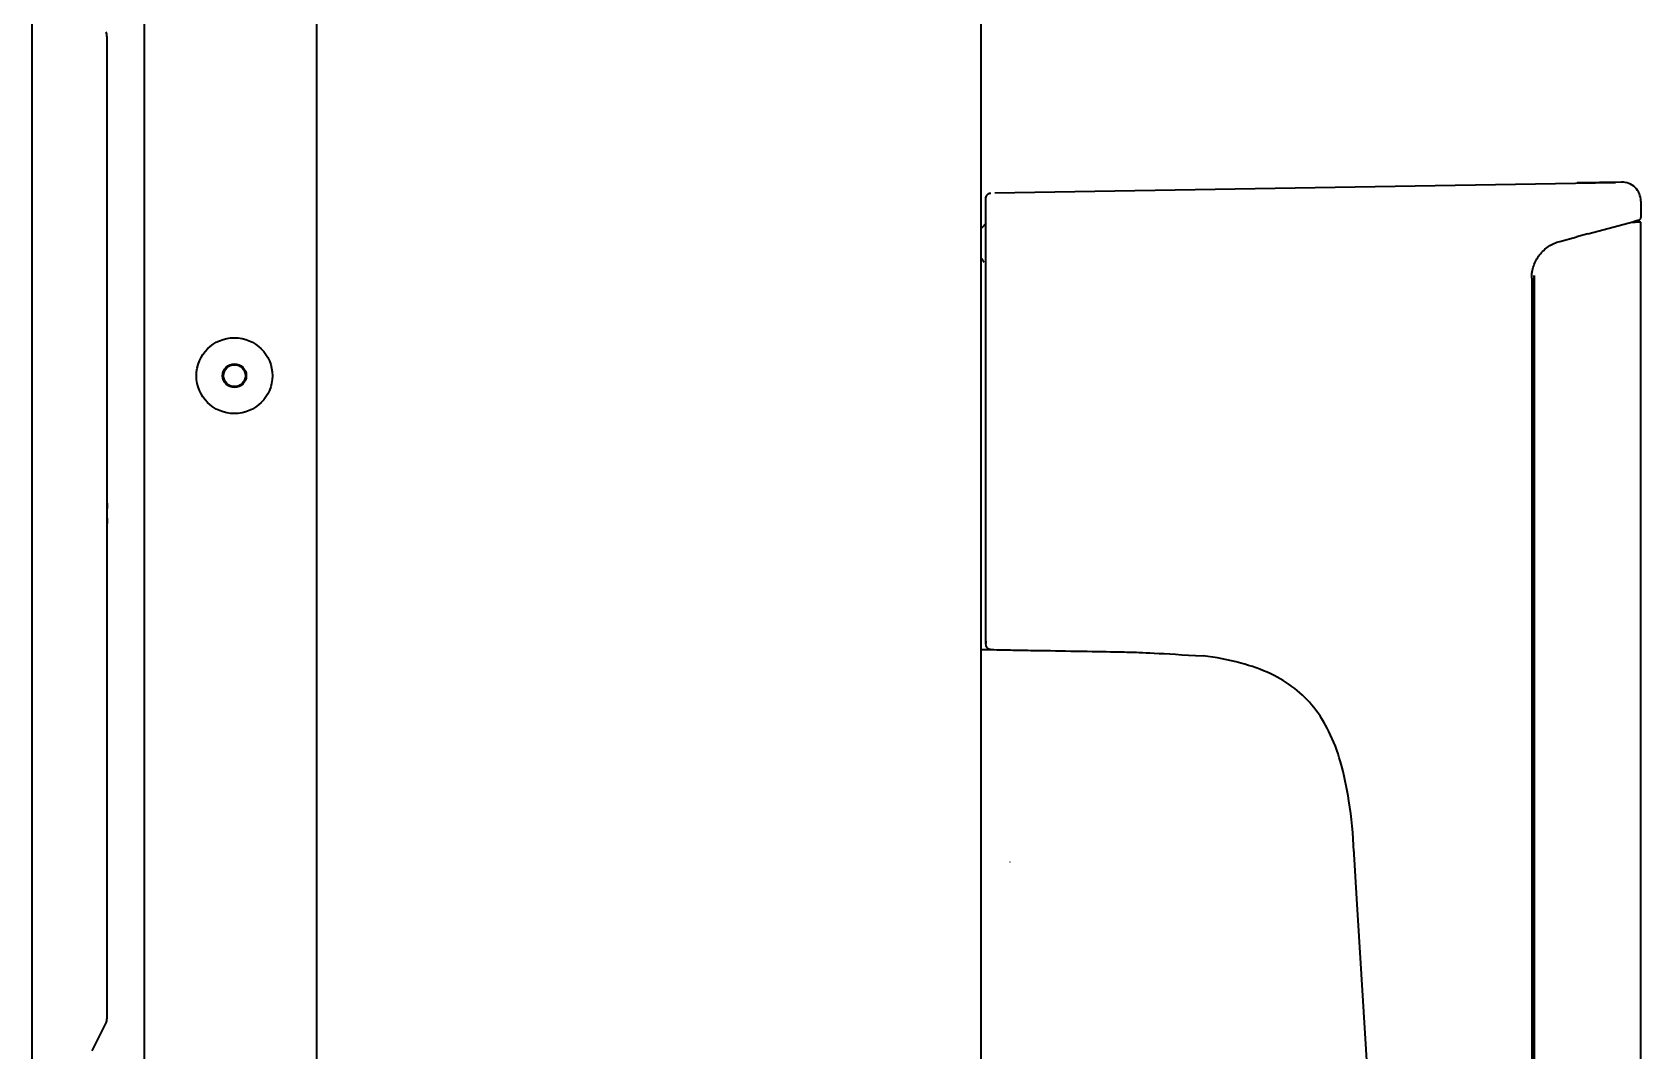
# Model space of a CAD drawing. Header units: inches. Extents: x 786 to 5755, y 618 to 5453.
# Drawn here: x 5585.8 to 5755.3, y 3323.8 to 3431.2 of the extents above; entities that cross this region are included whole.
import ezdxf

# ---------------------------------------------------------------- set-up
doc = ezdxf.new("R2010")
doc.units = ezdxf.units.IN
doc.layers.add('1', color=7, linetype='Continuous', true_color=0xffffff)

msp = doc.modelspace()

# ---------------------------------------------------------------- linework, layer by layer
at = {"layer": '1', "color": 7, "linetype": 'Continuous', "lineweight": 35}
for p, q in [((5615.76, 2811.65), (5615.76, 3926.16)), ((5685.76, 2811.65), (5685.76, 3926.16)), ((5585.76, 2767.25), (5585.76, 3912.86)), ((5597.56, 3881.66), (5597.56, 3221.73)), ((5593.64, 3430.72), (5593.64, 3428.96)), ((5593.64, 3428.96), (5593.64, 3328.96)), ((5752.6, 3415.29), (5687.2, 3414.21)), ((5753.22, 3415.37), (5748.56, 3415.29)), ((5755.26, 3413.37), (5755.26, 3411.64)), ((5749.69, 3409.91), (5754.55, 3411.22)), ((5754.3, 3411.15), (5754.67, 3411.15)), ((5755.04, 3411.35), (5754.55, 3411.22)), ((5755.26, 3411.15), (5754.67, 3411.15)), ((5755.26, 3235.45), (5755.26, 3411.15)), ((5746.72, 3409.12), (5748.52, 3409.6)), ((5749.69, 3409.91), (5748.52, 3409.6)), ((5743.99, 3405.51), (5743.99, 3241.09)), ((5744.01, 3405.51), (5744.01, 3241.09)), ((5743.76, 3405.25), (5743.76, 3240.78)), ((5686.26, 3388.94), (5686.26, 3392.19)), ((5725.34, 3339.83), (5725.01, 3345.14)), ((5688.82, 3343.7), (5688.76, 3343.7)), ((5730.94, 3248.17), (5725.34, 3339.83)), ((5593.64, 3328.96), (5593.64, 3327.19)), ((5592.07, 3323.8), (5593.54, 3326.74))]:
    msp.add_line(p, q, dxfattribs=at)
for radius in [4, 1.25, 1.15]:
    msp.add_circle((5607.07, 3394.96), radius, dxfattribs=at)
for centre, radius, start, end in [((5592.64, 3430.72), 1, 0, 26.5651), ((5753.26, 3413.37), 2, 0, 91), ((5754.96, 3411.64), 0.3, 285, 0), ((5592.64, 3327.19), 1, 333.4349, 0)]:
    msp.add_arc(centre, radius, start, end, dxfattribs=at)
for points, knots in [([(5686.26, 3413.71), (5686.26, 3413.77), (5686.28, 3413.9), (5686.4, 3414.07), (5686.57, 3414.19), (5686.69, 3414.21), (5686.75, 3414.21)], [0, 0, 0, 0, 0.253123, 0.506246, 0.759369, 1, 1, 1, 1]), ([(5686.49, 3414.13), (5686.5, 3414.14), (5686.53, 3414.15), (5686.59, 3414.18), (5686.66, 3414.2), (5686.72, 3414.21), (5686.76, 3414.21)], [0, 0, 0, 0, 0.345049, 0.553438, 0.718544, 1, 1, 1, 1]), ([(5686.26, 3392.19), (5686.26, 3392.22), (5686.26, 3392.27), (5686.26, 3392.34), (5686.26, 3392.42), (5686.26, 3392.49), (5686.26, 3392.56), (5686.26, 3392.64), (5686.26, 3392.71), (5686.26, 3392.78), (5686.26, 3392.85), (5686.26, 3392.93), (5686.26, 3393), (5686.26, 3393.07), (5686.26, 3393.14), (5686.26, 3393.21), (5686.26, 3393.28), (5686.26, 3393.35), (5686.26, 3393.42), (5686.26, 3393.49), (5686.26, 3393.56), (5686.26, 3393.63), (5686.26, 3393.7), (5686.26, 3393.77), (5686.26, 3393.83), (5686.26, 3393.9), (5686.26, 3393.97), (5686.26, 3394.03), (5686.26, 3394.1), (5686.26, 3394.17), (5686.26, 3394.23), (5686.26, 3394.3), (5686.26, 3394.36), (5686.26, 3394.43), (5686.26, 3394.49), (5686.26, 3394.56), (5686.26, 3394.62), (5686.26, 3394.69), (5686.26, 3394.75), (5686.26, 3394.81), (5686.26, 3394.87), (5686.26, 3394.94), (5686.26, 3395), (5686.26, 3395.06), (5686.26, 3395.12), (5686.26, 3395.18), (5686.26, 3395.24), (5686.26, 3395.3), (5686.26, 3395.36), (5686.26, 3395.42), (5686.26, 3395.48), (5686.26, 3395.54), (5686.26, 3395.6), (5686.26, 3395.66), (5686.26, 3395.72), (5686.26, 3395.77), (5686.26, 3395.83), (5686.26, 3395.89), (5686.26, 3395.94), (5686.26, 3396), (5686.26, 3396.06), (5686.26, 3396.11), (5686.26, 3396.17), (5686.26, 3396.22), (5686.26, 3396.28), (5686.26, 3396.33), (5686.26, 3396.39), (5686.26, 3396.44), (5686.26, 3396.49), (5686.26, 3396.55), (5686.26, 3396.6), (5686.26, 3396.65), (5686.26, 3396.7), (5686.26, 3396.75), (5686.26, 3396.81), (5686.26, 3396.86), (5686.26, 3396.91), (5686.26, 3396.96), (5686.26, 3397.01), (5686.26, 3397.06), (5686.26, 3397.11), (5686.26, 3397.16), (5686.26, 3397.21), (5686.26, 3397.25), (5686.26, 3397.3), (5686.26, 3397.35), (5686.26, 3397.4), (5686.26, 3397.44), (5686.26, 3397.49), (5686.26, 3397.54), (5686.26, 3397.58), (5686.26, 3397.63), (5686.26, 3397.68), (5686.26, 3397.72), (5686.26, 3397.77), (5686.26, 3397.81), (5686.26, 3397.85), (5686.26, 3397.9), (5686.26, 3397.94), (5686.26, 3397.99), (5686.26, 3398.03), (5686.26, 3398.07), (5686.26, 3398.11), (5686.26, 3398.16), (5686.26, 3398.2), (5686.26, 3398.24), (5686.26, 3398.28), (5686.26, 3398.32), (5686.26, 3398.36), (5686.26, 3398.4), (5686.26, 3398.44), (5686.26, 3398.48), (5686.26, 3398.52), (5686.26, 3398.56), (5686.26, 3398.6), (5686.26, 3398.63), (5686.26, 3398.67), (5686.26, 3398.71), (5686.26, 3398.75), (5686.26, 3398.78), (5686.26, 3398.82), (5686.26, 3398.86), (5686.26, 3398.89), (5686.26, 3398.93), (5686.26, 3398.96), (5686.26, 3399), (5686.26, 3399.03), (5686.26, 3399.07), (5686.26, 3399.1), (5686.26, 3399.13), (5686.26, 3399.17), (5686.26, 3399.2), (5686.26, 3399.23), (5686.26, 3399.27), (5686.26, 3399.3), (5686.26, 3399.33), (5686.26, 3399.36), (5686.26, 3399.39), (5686.26, 3399.42), (5686.26, 3399.46), (5686.26, 3399.49), (5686.26, 3399.52), (5686.26, 3399.55), (5686.26, 3399.57), (5686.26, 3399.6), (5686.26, 3399.63), (5686.26, 3399.66), (5686.26, 3399.69), (5686.26, 3399.72), (5686.26, 3399.74), (5686.26, 3399.77), (5686.26, 3399.8), (5686.26, 3399.83), (5686.26, 3399.85), (5686.26, 3399.88), (5686.26, 3399.9), (5686.26, 3399.93), (5686.26, 3399.95), (5686.26, 3399.98), (5686.26, 3400), (5686.26, 3400.03), (5686.26, 3400.05), (5686.26, 3400.08), (5686.26, 3400.1), (5686.26, 3400.12), (5686.26, 3400.14), (5686.26, 3400.17), (5686.26, 3400.19), (5686.26, 3400.21), (5686.26, 3400.23), (5686.26, 3400.25), (5686.26, 3400.27), (5686.26, 3400.29), (5686.26, 3400.32), (5686.26, 3400.34), (5686.26, 3400.36), (5686.26, 3400.37), (5686.26, 3400.39), (5686.26, 3400.65), (5686.26, 3401.13), (5686.26, 3401.8), (5686.26, 3402.4), (5686.26, 3402.93), (5686.26, 3403.4), (5686.26, 3403.81), (5686.26, 3404.21), (5686.26, 3404.6), (5686.26, 3404.99), (5686.26, 3405.37), (5686.26, 3405.73), (5686.26, 3406.07), (5686.26, 3406.39), (5686.26, 3406.69), (5686.26, 3406.97), (5686.26, 3407.23), (5686.26, 3407.55), (5686.26, 3407.91), (5686.26, 3408.32), (5686.26, 3408.71), (5686.26, 3409.1), (5686.26, 3409.47), (5686.26, 3409.82), (5686.26, 3410.13), (5686.26, 3410.4), (5686.26, 3410.63), (5686.26, 3410.86), (5686.26, 3411.08), (5686.26, 3411.3), (5686.26, 3411.52), (5686.26, 3411.73), (5686.26, 3411.93), (5686.26, 3412.13), (5686.26, 3412.35), (5686.26, 3412.6), (5686.26, 3412.85), (5686.26, 3413.1), (5686.26, 3413.25), (5686.26, 3413.33), (5686.26, 3413.35), (5686.26, 3413.37), (5686.26, 3413.39), (5686.26, 3413.4), (5686.26, 3413.42), (5686.26, 3413.44), (5686.26, 3413.45), (5686.26, 3413.47), (5686.26, 3413.49), (5686.26, 3413.5), (5686.26, 3413.52), (5686.26, 3413.53), (5686.26, 3413.55), (5686.26, 3413.56), (5686.26, 3413.57), (5686.26, 3413.59), (5686.26, 3413.6), (5686.26, 3413.61), (5686.26, 3413.62), (5686.26, 3413.63), (5686.26, 3413.64), (5686.26, 3413.65), (5686.26, 3413.66), (5686.26, 3413.67), (5686.26, 3413.68), (5686.26, 3413.68), (5686.26, 3413.69), (5686.26, 3413.69), (5686.26, 3413.7), (5686.26, 3413.7), (5686.26, 3413.71), (5686.26, 3413.71), (5686.26, 3413.71), (5686.26, 3413.71), (5686.26, 3413.71)], [0, 0, 0, 0, 0.002231, 0.004452, 0.006664, 0.008866, 0.011059, 0.013243, 0.015418, 0.017583, 0.01974, 0.021886, 0.024024, 0.026152, 0.028271, 0.030381, 0.032481, 0.034573, 0.036655, 0.038727, 0.040791, 0.042845, 0.04489, 0.046926, 0.048953, 0.05097, 0.052978, 0.054977, 0.056967, 0.058947, 0.060919, 0.062881, 0.064834, 0.066778, 0.068712, 0.070637, 0.072554, 0.07446, 0.076358, 0.078247, 0.080126, 0.081996, 0.083857, 0.085709, 0.087552, 0.089386, 0.09121, 0.093025, 0.094831, 0.096628, 0.098416, 0.100194, 0.101963, 0.103724, 0.105475, 0.107217, 0.108949, 0.110673, 0.112387, 0.114093, 0.115789, 0.117476, 0.119153, 0.120822, 0.122481, 0.124132, 0.125773, 0.127405, 0.129028, 0.130642, 0.132246, 0.133842, 0.135428, 0.137005, 0.138573, 0.140132, 0.141681, 0.143221, 0.144753, 0.146274, 0.147787, 0.149291, 0.150785, 0.15227, 0.153746, 0.155213, 0.156671, 0.158119, 0.159558, 0.160988, 0.162409, 0.163821, 0.165223, 0.166616, 0.168, 0.169374, 0.17074, 0.172096, 0.173443, 0.174781, 0.176109, 0.177429, 0.178739, 0.18004, 0.181331, 0.182613, 0.183887, 0.18515, 0.186405, 0.187651, 0.188887, 0.190114, 0.191331, 0.19254, 0.193739, 0.194929, 0.19611, 0.197281, 0.198443, 0.199596, 0.20074, 0.201875, 0.203, 0.204116, 0.205223, 0.20632, 0.207408, 0.208488, 0.209557, 0.210618, 0.211669, 0.212711, 0.213744, 0.214768, 0.215782, 0.216787, 0.217783, 0.218769, 0.219747, 0.220715, 0.221674, 0.222623, 0.223563, 0.224495, 0.225416, 0.226329, 0.227232, 0.228127, 0.229011, 0.229887, 0.230753, 0.231611, 0.232459, 0.233297, 0.234127, 0.234947, 0.235758, 0.23656, 0.237352, 0.238135, 0.238909, 0.239674, 0.24043, 0.241176, 0.241913, 0.242641, 0.243359, 0.244069, 0.244769, 0.24546, 0.246142, 0.246814, 0.247477, 0.248131, 0.248776, 0.249411, 0.250038, 0.250655, 0.251263, 0.275223, 0.297239, 0.31731, 0.335451, 0.35169, 0.366041, 0.378509, 0.393601, 0.408191, 0.422266, 0.435818, 0.448837, 0.461317, 0.473254, 0.484643, 0.495483, 0.505772, 0.523934, 0.542027, 0.560075, 0.578102, 0.596118, 0.614129, 0.632141, 0.645139, 0.658368, 0.671821, 0.685487, 0.699354, 0.713425, 0.727704, 0.742195, 0.756903, 0.774799, 0.796006, 0.820536, 0.848409, 0.879653, 0.882608, 0.885592, 0.888604, 0.891645, 0.894714, 0.897811, 0.900937, 0.904092, 0.907275, 0.910486, 0.913726, 0.916994, 0.920291, 0.923616, 0.92697, 0.930352, 0.933762, 0.937201, 0.940668, 0.944164, 0.947688, 0.95124, 0.954821, 0.95843, 0.962068, 0.965734, 0.969428, 0.97315, 0.976901, 0.98068, 0.984488, 0.988323, 0.992187, 0.99608, 1, 1, 1, 1]), ([(5686.26, 3411.03), (5686.18, 3410.95), (5686.1, 3410.85), (5685.94, 3410.66), (5685.85, 3410.56), (5685.76, 3410.46)], [0, 0, 0, 0, 0.5, 0.5, 1, 1, 1, 1]), ([(5686.26, 3366.99), (5686.26, 3366.59), (5686.26, 3367.06), (5686.26, 3367.14), (5686.26, 3367.26), (5686.26, 3367.39), (5686.26, 3367.54), (5686.26, 3367.71), (5686.26, 3367.9), (5686.26, 3368.11), (5686.26, 3368.38), (5686.26, 3368.72), (5686.26, 3369.12), (5686.26, 3369.53), (5686.26, 3369.96), (5686.26, 3370.36), (5686.26, 3370.73), (5686.26, 3371.08), (5686.26, 3371.42), (5686.26, 3371.76), (5686.26, 3372.1), (5686.26, 3372.44), (5686.26, 3372.78), (5686.26, 3373.27), (5686.26, 3373.93), (5686.26, 3374.76), (5686.26, 3375.59), (5686.26, 3376.38), (5686.26, 3377.14), (5686.26, 3377.82), (5686.26, 3378.44), (5686.26, 3378.99), (5686.26, 3379.46), (5686.26, 3379.86), (5686.26, 3380.3), (5686.26, 3380.84), (5686.26, 3381.53), (5686.26, 3382.22), (5686.26, 3382.88), (5686.26, 3383.45), (5686.26, 3383.95), (5686.26, 3384.42), (5686.26, 3384.9), (5686.26, 3385.42), (5686.26, 3386.01), (5686.26, 3386.55), (5686.26, 3387.01), (5686.26, 3387.35), (5686.26, 3387.67), (5686.26, 3387.96), (5686.26, 3388.22), (5686.26, 3388.44), (5686.26, 3388.64), (5686.26, 3388.8), (5686.26, 3388.9), (5686.26, 3388.94), (5686.26, 3388.94), (5686.26, 3388.94), (5686.26, 3388.94), (5686.26, 3395.63), (5686.26, 3402.32), (5686.26, 3409.02)], [0, 0, 0, 0, 0.008528, 0.023671, 0.039558, 0.056192, 0.073567, 0.091674, 0.110498, 0.130019, 0.150213, 0.180483, 0.209545, 0.237452, 0.264247, 0.289964, 0.309205, 0.327931, 0.346124, 0.36377, 0.380858, 0.397386, 0.413354, 0.42876, 0.465745, 0.501193, 0.535171, 0.567658, 0.596376, 0.622197, 0.645117, 0.665138, 0.682276, 0.696542, 0.707942, 0.729414, 0.75316, 0.779204, 0.800858, 0.820141, 0.837031, 0.851511, 0.867036, 0.884438, 0.903717, 0.924882, 0.937284, 0.948672, 0.959048, 0.968413, 0.976764, 0.9841, 0.99042, 0.99572, 1, 1, 1, 1.000001, 1.000001, 1.000001, 1.653754, 1.653754, 1.653754, 1.653754]), ([(5743.76, 3405.25), (5743.76, 3405.47), (5743.78, 3405.69), (5743.85, 3406.12), (5743.9, 3406.33), (5744.04, 3406.75), (5744.13, 3406.95), (5744.33, 3407.33), (5744.45, 3407.52), (5744.72, 3407.86), (5744.87, 3408.02), (5745.18, 3408.32), (5745.36, 3408.46), (5745.72, 3408.7), (5745.91, 3408.81), (5746.31, 3408.99), (5746.51, 3409.06), (5746.72, 3409.12)], [0, 0, 0, 0, 0.125, 0.125, 0.25, 0.25, 0.375, 0.375, 0.5, 0.5, 0.625, 0.625, 0.75, 0.75, 0.875, 0.875, 1, 1, 1, 1]), ([(5593.68, 3381.46), (5593.68, 3381.52), (5593.67, 3381.59), (5593.66, 3381.67), (5593.65, 3381.68)], [0, 0, 0, 0, 0.875944, 1, 1, 1, 1]), ([(5593.65, 3379.22), (5593.65, 3379.23), (5593.67, 3379.31), (5593.68, 3379.39), (5593.68, 3379.46)], [0, 0, 0, 0, 0.189627, 1, 1, 1, 1]), ([(5686.75, 3366.09), (5686.69, 3366.09), (5686.63, 3366.1), (5686.51, 3366.15), (5686.45, 3366.19), (5686.36, 3366.29), (5686.32, 3366.35), (5686.27, 3366.47), (5686.26, 3366.53), (5686.26, 3366.74)], [0, 0, 0, 0, 0.25, 0.25, 0.5, 0.5, 0.75, 0.75, 1, 1, 1, 1]), ([(5685.76, 3366.11), (5686.11, 3366.1), (5686.44, 3366.09), (5686.75, 3366.09), (5687.66, 3366.07), (5688.36, 3366.06), (5688.86, 3366.05), (5689.46, 3366.04), (5690.17, 3366.03), (5690.97, 3366.01), (5692.33, 3365.99), (5693.73, 3365.97), (5695.19, 3365.94), (5696.79, 3365.91), (5698.2, 3365.89), (5699.39, 3365.87), (5699.66, 3365.86), (5700.01, 3365.86), (5700.43, 3365.85), (5700.98, 3365.84), (5701.33, 3365.83), (5701.47, 3365.83), (5702.29, 3365.82), (5704.84, 3365.68), (5709.13, 3365.42)], [-0.042318, -0.042318, -0.042318, -0.042318, 0, 0, 0, 0.125, 0.125, 0.125, 0.25, 0.25, 0.25, 0.5, 0.5, 0.5, 0.75, 0.75, 0.75, 0.8125, 0.8125, 0.8125, 0.875, 0.875, 0.875, 1, 1, 1, 1]), ([(5725.03, 3344.81), (5724.97, 3346.61), (5724.63, 3349.78), (5723.78, 3354.05), (5722.55, 3357.38), (5720.92, 3360.03), (5718.83, 3362.1), (5716.2, 3363.68), (5712.91, 3364.81), (5710.5, 3365.28), (5709.13, 3365.42)], [0, 0, 0, 0, 0.184439, 0.328312, 0.445898, 0.548172, 0.644965, 0.745867, 0.860639, 1, 1, 1, 1])]:
    msp.add_open_spline(points, degree=3, knots=knots, dxfattribs=at)
for points, degree in [([(5685.77, 3407.36), (5685.9, 3407.14), (5686.02, 3406.93)], 2), ([(5593.68, 3380.96), (5593.69, 3380.98), (5593.69, 3381.03), (5593.69, 3381.1), (5593.69, 3381.17), (5593.69, 3381.24), (5593.69, 3381.31), (5593.69, 3381.38), (5593.69, 3381.43), (5593.68, 3381.46)], 3), ([(5593.68, 3379.46), (5593.69, 3379.48), (5593.69, 3379.53), (5593.69, 3379.61), (5593.69, 3379.68), (5593.69, 3379.75), (5593.69, 3379.82), (5593.69, 3379.89), (5593.69, 3379.93), (5593.68, 3379.96)], 3)]:
    msp.add_open_spline(points, degree=degree, dxfattribs=at)

doc.saveas('drawing.dxf')
